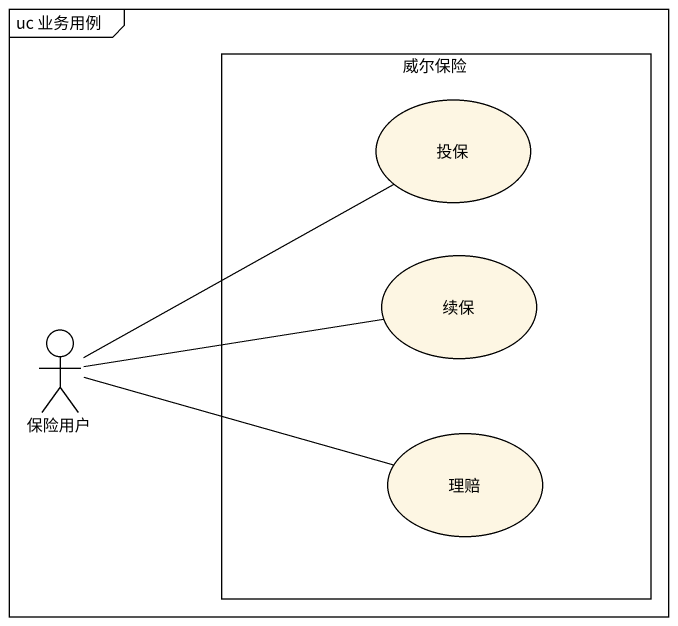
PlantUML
@startuml
mainframe uc 业务用例
rectangle 威尔保险 {
  usecase 投保
  usecase 续保
  usecase 理赔
}
actor 保险用户
保险用户 -up- 投保
保险用户 -right- 续保
保险用户 -right- 理赔
@enduml
